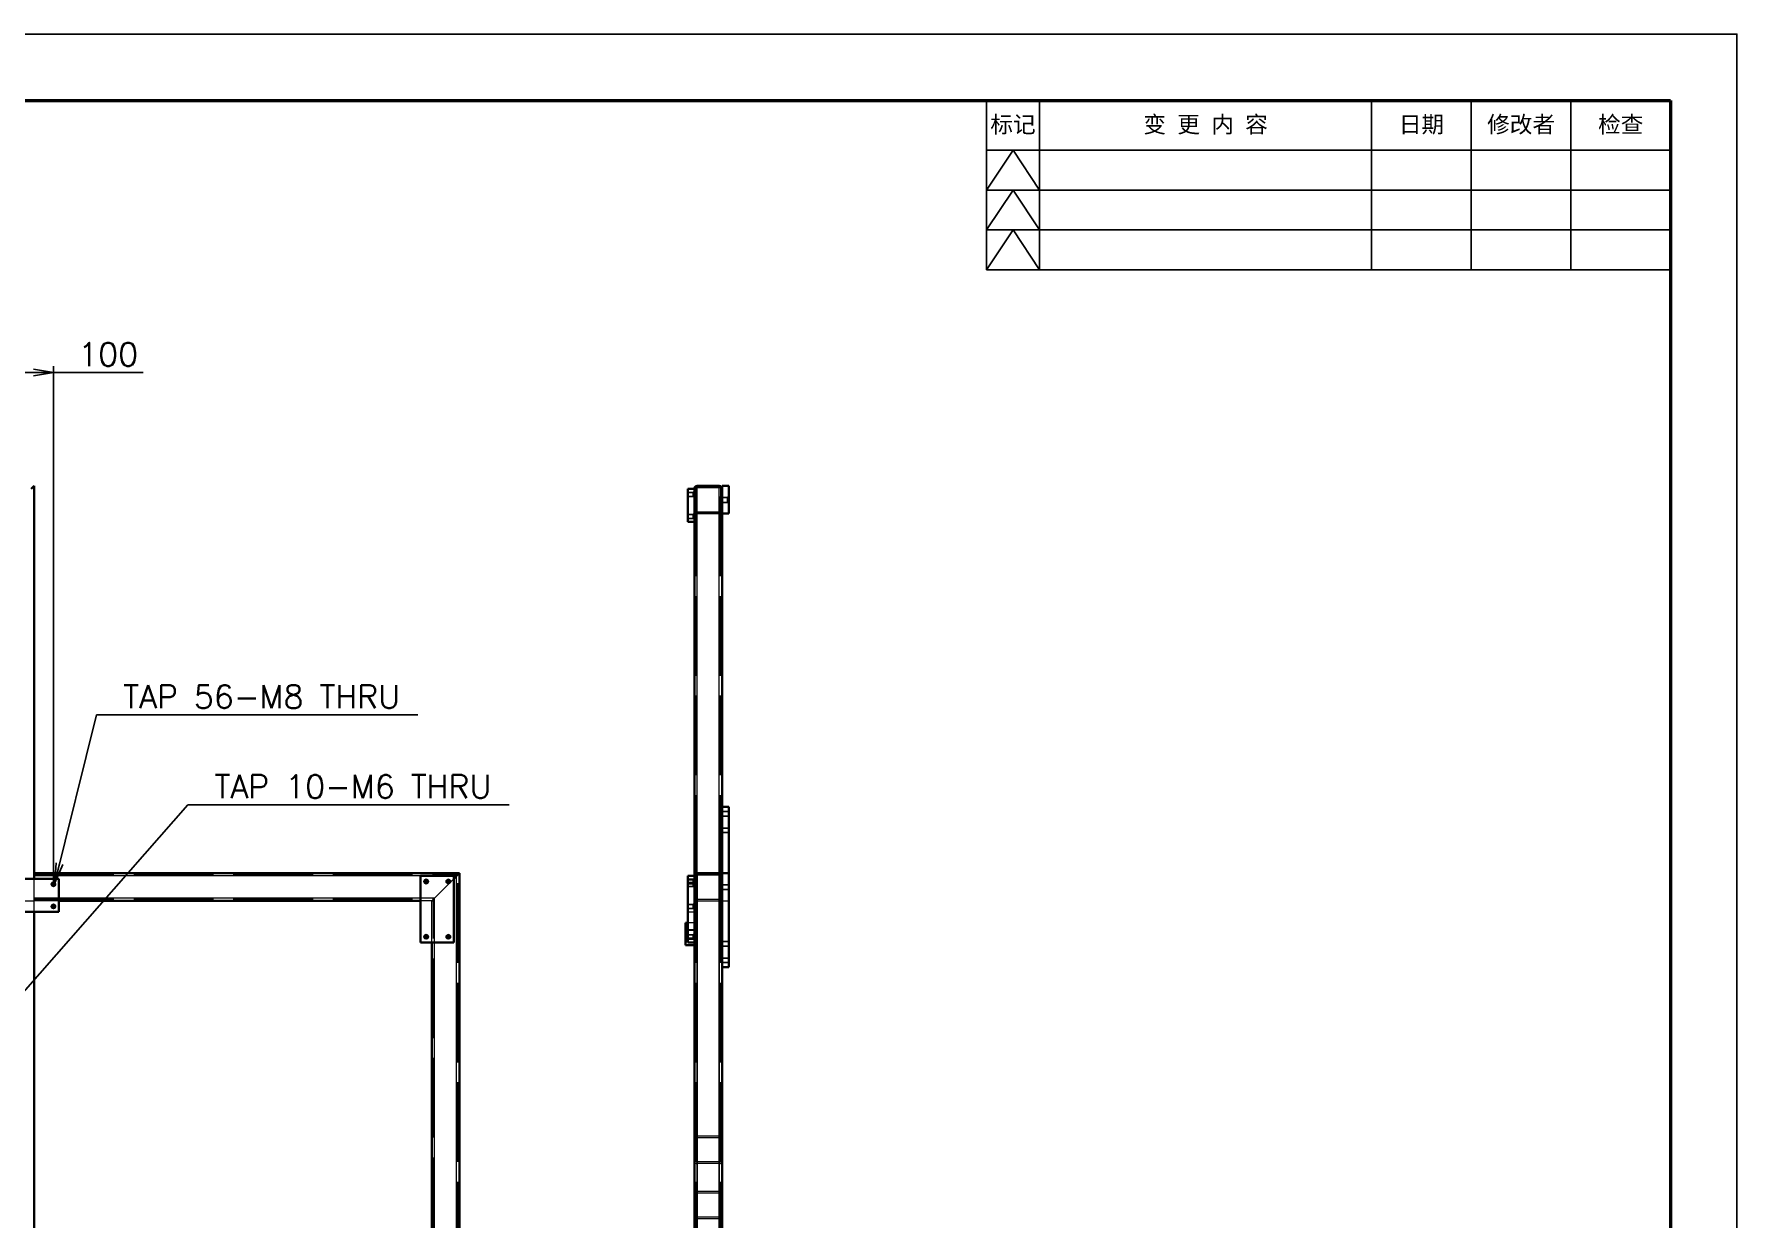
# Model space of a CAD drawing. Header units: millimetres. Extents: x -73083 to 81340, y -6859 to 6812.
# Drawn here: x -42376 to -39299, y -3952 to -1810 of the extents above; entities that cross this region are included whole.
import ezdxf

# ---------------------------------------------------------------- set-up
doc = ezdxf.new("R2010")
doc.units = ezdxf.units.MM
for name, pattern in [('AM_ISO02W050', [7.5, 6, -1.5]), ('AM_ISO08W050', [18, 12, -1.5, 3, -1.5]), ('DASHDOT', [18.5, 12, -3, 0.5, -3]), ('DASHED', [15, 12, -3])]:
    doc.linetypes.add(name, pattern=pattern)
doc.layers.add('A3', color=7, linetype='Continuous', plot=False)
for name, color, linetype, lineweight in [('AM_7', 2, 'AM_ISO08W050', 25), ('AM_HID', 1, 'AM_ISO02W050', 25), ('AM_VIS', 7, 'Continuous', 50), ('SOLID LINE', 7, 'Continuous', 30)]:
    doc.layers.add(name, color=color, linetype=linetype, lineweight=lineweight)
doc.layers.add('title_frame', color=7, linetype='Continuous')
doc.layers.add('word_dim', color=253, linetype='Continuous')
doc.styles.get("Standard").update_dxf_attribs({"font": 'romans.shx', "bigfont": 'bigfont.shx'})
doc.dimstyles.new('STANDARD1-12', dxfattribs={"dimscale": 12, "dimtxt": 3.5, "dimasz": 3, "dimexe": 1, "dimexo": 0, "dimgap": 1, "dimtad": 3, "dimdec": 1, "dimdsep": 46, "dimtxsty": 'Standard', "dimblk1": 'OPEN', "dimblk2": 'OPEN', "dimsah": 1, "dimcen": 0, "dimclrd": 256, "dimclre": 256, "dimclrt": 3, "dimadec": 0, "dimazin": 0, "dimtfac": 1, "dimtdec": 1, "dimtmove": 0, "dimatfit": 3, "dimldrblk": 'OPEN', "dimfxl": 0, "dimtolj": 1, "dimtzin": 0, "dimarcsym": 0})

# ---------------------------------------------------------------- blocks, each defined once
blk = doc.blocks.new('_Open')
at = {"color": 0, "lineweight": -2}
for p, q in [((-1, 0.167), (0, 0)), ((-1, -0.167), (0, 0)), ((0, 0), (-1, 0))]:
    blk.add_line(p, q, dxfattribs=at)
blk = doc.blocks.new('*D419')
at = {"layer": 'DEFPOINTS', "color": 0, "ltscale": 2}
for p in [(-42341, -2422.3), (-42441, -3342.8), (-42341, -3342.8)]:
    blk.add_point(p, dxfattribs=at)
at = {"layer": 'word_dim', "lineweight": -2, "ltscale": 2}
for p, q in [((-42441, -3342.8), (-42441, -2410.3)), ((-42405, -2422.3), (-42377, -2422.3)), ((-42341, -3342.8), (-42341, -2410.3)), ((-42341, -2422.3), (-42179, -2422.3))]:
    blk.add_line(p, q, dxfattribs=at)
at = {"layer": 'word_dim', "lineweight": -2, "ltscale": 2, "xscale": 36, "yscale": 36, "zscale": 36, "rotation": 180}
blk.add_blockref('_Open', (-42441, -2422.3), dxfattribs=at)
at = {"layer": 'word_dim', "lineweight": -2, "ltscale": 2, "xscale": 36, "yscale": 36, "zscale": 36}
blk.add_blockref('_Open', (-42341, -2422.3), dxfattribs=at)
at = {"layer": 'word_dim', "color": 3, "ltscale": 2, "insert": (-42242, -2389.3), "char_height": 42, "attachment_point": 5}
blk.add_mtext('\\A1;100', dxfattribs=at)

msp = doc.modelspace()

# ---------------------------------------------------------------- linework, layer by layer
at = {"layer": 'A3', "linetype": 'Continuous'}
msp.add_lwpolyline([(-46427.25835, -1810.23226), (-39299.25835, -1810.23226), (-39299.25835, -6850.23226), (-46427.25835, -6850.23226)], close=True, dxfattribs=at)
at = {"layer": 'AM_7', "linetype": 'DASHDOT', "lineweight": 13, "ltscale": 12}
for p, q in [((-42336.70785, -3347.139), (-42345.34896, -3347.139)), ((-42341.0284, -3342.81844), (-42341.0284, -3351.45956)), ((-41663.20272, -3342.13973), (-41671.84383, -3342.13973)), ((-41667.52352, -3337.81918), (-41667.52352, -3346.46029)), ((-41623.20272, -3342.13961), (-41631.84383, -3342.13961)), ((-41627.52352, -3337.81905), (-41627.52352, -3346.46017)), ((-42341.02828, -3382.81844), (-42341.02828, -3391.45956)), ((-42336.70773, -3387.139), (-42345.34872, -3387.139)), ((-41663.20272, -3442.13967), (-41671.84383, -3442.13967)), ((-41667.52303, -3437.81918), (-41667.52303, -3446.46023)), ((-41623.20272, -3442.13961), (-41631.84383, -3442.13961)), ((-41627.52303, -3437.81905), (-41627.52303, -3446.46017))]:
    msp.add_line(p, q, dxfattribs=at)
at = {"layer": 'AM_HID', "linetype": 'DASHED', "lineweight": 13, "ltscale": 12}
for p, q in [((-41194.994, -2638.16293), (-41184.994, -2638.16293)), ((-41194.994, -2638.83944), (-41182.994, -2638.83944)), ((-41194.994, -2645.48641), (-41182.994, -2645.48641)), ((-41194.99327, -2638.16256), (-41184.99327, -2638.16256)), ((-41194.99327, -2638.16268), (-41184.99327, -2638.16268)), ((-41194.99327, -2638.83907), (-41182.99327, -2638.83907)), ((-41194.99327, -2638.8392), (-41182.99327, -2638.8392)), ((-41194.99327, -2645.48605), (-41182.99327, -2645.48605)), ((-41194.99327, -2645.48617), (-41182.99327, -2645.48617)), ((-41194.99302, -2638.16256), (-41184.99302, -2638.16256)), ((-41194.99302, -2638.83895), (-41182.99302, -2638.83895)), ((-41194.99302, -2645.48605), (-41182.99302, -2645.48605)), ((-41194.98961, -2638.14816), (-41184.98961, -2638.14816)), ((-41194.98961, -2638.82467), (-41182.98961, -2638.82467)), ((-41194.98961, -2645.47164), (-41182.98961, -2645.47164)), ((-41194.98936, -2638.14803), (-41184.98936, -2638.14803)), ((-41194.98936, -2638.14816), (-41184.98936, -2638.14816)), ((-41194.98936, -2638.82455), (-41182.98936, -2638.82455)), ((-41194.98936, -2638.82467), (-41182.98936, -2638.82467)), ((-41194.98936, -2645.47152), (-41182.98936, -2645.47152)), ((-41194.98936, -2645.47164), (-41182.98936, -2645.47164)), ((-41194.98887, -2638.14791), (-41184.98887, -2638.14791)), ((-41194.98887, -2638.8243), (-41182.98887, -2638.8243)), ((-41194.98887, -2645.4714), (-41182.98887, -2645.4714)), ((-41194.98619, -2638.15926), (-41184.98619, -2638.15926)), ((-41194.98619, -2638.83578), (-41182.98619, -2638.83578)), ((-41194.98619, -2645.48275), (-41182.98619, -2645.48275)), ((-41194.98546, -2638.1589), (-41184.98546, -2638.1589)), ((-41194.98546, -2638.83541), (-41182.98546, -2638.83541)), ((-41194.98546, -2645.48239), (-41182.98546, -2645.48239)), ((-41194.98008, -2638.15646), (-41184.98008, -2638.15646)), ((-41194.98008, -2638.83285), (-41182.98008, -2638.83285)), ((-41194.98008, -2645.47994), (-41182.98008, -2645.47994)), ((-41194.9796, -2638.15609), (-41184.9796, -2638.15609)), ((-41194.9796, -2638.8326), (-41182.9796, -2638.8326)), ((-41194.9796, -2645.47958), (-41182.9796, -2645.47958)), ((-41183.82237, -2638.83944), (-41184.994, -2638.16293)), ((-41183.82237, -2645.48641), (-41184.994, -2646.16293)), ((-41183.82139, -2638.83907), (-41184.99327, -2638.16256)), ((-41183.82164, -2638.8392), (-41184.99327, -2638.16268)), ((-41183.82139, -2645.48605), (-41184.99327, -2646.16256)), ((-41183.82164, -2645.48617), (-41184.99327, -2646.16268)), ((-41183.82139, -2638.83895), (-41184.99302, -2638.16256)), ((-41183.82139, -2645.48605), (-41184.99302, -2646.16256)), ((-41183.81797, -2638.82467), (-41184.98961, -2638.14816)), ((-41183.81797, -2645.47164), (-41184.98961, -2646.14816)), ((-41183.81749, -2638.82455), (-41184.98936, -2638.14803)), ((-41183.81773, -2638.82467), (-41184.98936, -2638.14816)), ((-41183.81749, -2645.47152), (-41184.98936, -2646.14803)), ((-41183.81773, -2645.47164), (-41184.98936, -2646.14816)), ((-41183.81724, -2638.8243), (-41184.98887, -2638.14791)), ((-41183.81724, -2645.4714), (-41184.98887, -2646.14791)), ((-41183.81456, -2638.83578), (-41184.98619, -2638.15926)), ((-41183.81456, -2645.48275), (-41184.98619, -2646.15926)), ((-41183.81382, -2638.83541), (-41184.98546, -2638.1589)), ((-41183.81382, -2645.48239), (-41184.98546, -2646.1589)), ((-41183.8087, -2638.83285), (-41184.98008, -2638.15646)), ((-41183.8087, -2645.47994), (-41184.98008, -2646.15646)), ((-41184.9796, -2644.07382), (-41184.9796, -2638.15609)), ((-41183.80797, -2638.8326), (-41184.9796, -2638.15609)), ((-41184.9796, -2646.15609), (-41184.9796, -2640.23837)), ((-41183.80797, -2645.47958), (-41184.9796, -2646.15609)), ((-41182.99424, -2632.14852), (-41182.99424, -2632.16305)), ((-41182.98008, -2632.15609), (-41182.99424, -2632.16305)), ((-41182.98887, -2632.14779), (-41182.98887, -2632.15926)), ((-41182.98008, -2672.15621), (-41182.98008, -2632.15609)), ((-41179.98008, -2630.15609), (-41179.99424, -2630.16305)), ((-41179.99424, -2630.16305), (-41135.99424, -2630.16305)), ((-41179.99424, -2630.16305), (-41179.994, -2674.1628)), ((-41179.98008, -2630.15609), (-41135.98008, -2630.15609)), ((-41179.98008, -2630.15609), (-41179.98008, -2674.15621)), ((-41179.9796, -3330.13998), (-41179.9796, -2630.15609)), ((-41179.9796, -2630.15609), (-41135.9796, -2630.15609)), ((-41177.97984, -2627.15609), (-41177.99424, -2627.16305)), ((-41177.99424, -5247.16293), (-41177.99424, -2627.16305)), ((-41137.99424, -2627.16305), (-41177.99424, -2627.16305)), ((-41137.99424, -5247.16293), (-41137.99424, -2627.16305)), ((-41135.99424, -2630.16305), (-41135.994, -2674.1628)), ((-41135.98008, -2630.15609), (-41135.98008, -2674.15621)), ((-41135.9796, -3330.13998), (-41135.9796, -2630.15609)), ((-41132.98008, -2632.15609), (-41132.99424, -2632.16305)), ((-41132.99034, -2677.14352), (-41132.99034, -2631.83138)), ((-41132.98008, -2632.15609), (-41132.98008, -2672.15621)), ((-41194.994, -2646.16293), (-41184.994, -2646.16293)), ((-41194.99327, -2646.16256), (-41184.99327, -2646.16256)), ((-41194.99327, -2646.16268), (-41184.99327, -2646.16268)), ((-41194.99302, -2646.16256), (-41184.99302, -2646.16256)), ((-41194.98961, -2646.14816), (-41184.98961, -2646.14816)), ((-41194.98936, -2646.14803), (-41184.98936, -2646.14803)), ((-41194.98936, -2646.14816), (-41184.98936, -2646.14816)), ((-41194.98887, -2646.14791), (-41184.98887, -2646.14791)), ((-41194.98619, -2646.15926), (-41184.98619, -2646.15926)), ((-41194.98546, -2646.1589), (-41184.98546, -2646.1589)), ((-41194.98008, -2646.15646), (-41184.98008, -2646.15646)), ((-41194.9796, -2646.15609), (-41184.9796, -2646.15609)), ((-41182.98008, -2672.15621), (-41182.994, -2672.1628)), ((-41179.98008, -2674.15621), (-41179.994, -2674.1628)), ((-41179.994, -2677.15341), (-41179.994, -2674.1628)), ((-41179.994, -2674.1628), (-41135.994, -2674.1628)), ((-41179.98008, -2674.15621), (-41135.98008, -2674.15621)), ((-41179.97984, -2674.15621), (-41135.97984, -2674.15621)), ((-41135.994, -2677.16219), (-41135.994, -2674.1628)), ((-41132.98008, -2672.15621), (-41132.994, -2672.1628)), ((-41132.99376, -2647.14706), (-41122.99376, -2647.14706)), ((-41132.99376, -2647.14718), (-41122.99376, -2647.14718)), ((-41132.99376, -2647.95895), (-41120.99376, -2647.95895)), ((-41132.99376, -2647.95919), (-41120.99376, -2647.95919)), ((-41132.99376, -2656.33505), (-41120.99376, -2656.33505)), ((-41132.99376, -2656.33517), (-41120.99376, -2656.33517)), ((-41132.99376, -2657.14706), (-41122.99376, -2657.14706)), ((-41132.99376, -2657.14718), (-41122.99376, -2657.14718)), ((-41132.99034, -2647.14413), (-41122.99034, -2647.14413)), ((-41132.99034, -2647.14425), (-41122.99034, -2647.14437)), ((-41132.99034, -2647.95614), (-41120.99034, -2647.95614)), ((-41132.99034, -2647.95626), (-41120.99034, -2647.95626)), ((-41132.99034, -2656.33212), (-41120.99034, -2656.33212)), ((-41132.99034, -2656.33236), (-41120.99034, -2656.33236)), ((-41132.99034, -2657.14413), (-41122.99034, -2657.14413)), ((-41132.99034, -2657.14425), (-41122.99034, -2657.14437)), ((-41132.98936, -2647.14327), (-41122.98936, -2647.14327)), ((-41132.98936, -2647.14352), (-41122.98936, -2647.14352)), ((-41132.98936, -2647.95529), (-41120.98936, -2647.95529)), ((-41132.98936, -2647.95553), (-41120.98936, -2647.95553)), ((-41132.98936, -2656.33126), (-41120.98936, -2656.33126)), ((-41132.98936, -2656.33151), (-41120.98936, -2656.33151)), ((-41132.98936, -2657.14327), (-41122.98936, -2657.14327)), ((-41132.98936, -2657.14352), (-41122.98936, -2657.14352)), ((-41132.98863, -2647.1423), (-41122.98863, -2647.1423)), ((-41132.98863, -2647.14254), (-41122.98863, -2647.14254)), ((-41132.98863, -2647.95431), (-41120.98863, -2647.95431)), ((-41132.98863, -2647.95443), (-41120.98863, -2647.95455)), ((-41132.98863, -2656.33029), (-41120.98863, -2656.33029)), ((-41132.98863, -2656.33053), (-41120.98863, -2656.33053)), ((-41132.98863, -2657.1423), (-41122.98863, -2657.1423)), ((-41132.98863, -2657.14254), (-41122.98863, -2657.14254)), ((-41121.58726, -2647.95895), (-41122.99376, -2647.14706)), ((-41121.58751, -2647.95919), (-41122.99376, -2647.14718)), ((-41121.58726, -2656.33505), (-41122.99376, -2657.14706)), ((-41121.58751, -2656.33517), (-41122.99376, -2657.14718)), ((-41122.99034, -2654.54122), (-41122.99034, -2647.14413)), ((-41121.58384, -2647.95614), (-41122.99034, -2647.14413)), ((-41121.58384, -2647.95626), (-41122.99034, -2647.14437)), ((-41122.99034, -2657.14413), (-41122.99034, -2649.74703)), ((-41121.58384, -2656.33212), (-41122.99034, -2657.14413)), ((-41121.58384, -2656.33236), (-41122.99034, -2657.14437)), ((-41121.58287, -2647.95529), (-41122.98936, -2647.14327)), ((-41121.58287, -2647.95553), (-41122.98936, -2647.14352)), ((-41121.58287, -2656.33126), (-41122.98936, -2657.14327)), ((-41121.58287, -2656.33151), (-41122.98936, -2657.14352)), ((-41121.58214, -2647.95431), (-41122.98863, -2647.1423)), ((-41121.58214, -2647.95455), (-41122.98863, -2647.14254)), ((-41121.58214, -2656.33029), (-41122.98863, -2657.1423)), ((-41121.58214, -2656.33053), (-41122.98863, -2657.14254)), ((-41194.994, -2678.16293), (-41184.994, -2678.16293)), ((-41194.994, -2678.83944), (-41182.994, -2678.83944)), ((-41194.994, -2685.48641), (-41182.994, -2685.48641)), ((-41194.994, -2686.16293), (-41184.994, -2686.16293)), ((-41194.99327, -2678.16256), (-41184.99327, -2678.16256)), ((-41194.99327, -2678.16268), (-41184.99327, -2678.16268)), ((-41194.99327, -2678.83907), (-41182.99327, -2678.83907)), ((-41194.99327, -2678.8392), (-41182.99327, -2678.8392)), ((-41194.99327, -2685.48605), (-41182.99327, -2685.48605)), ((-41194.99327, -2685.48617), (-41182.99327, -2685.48617)), ((-41194.99327, -2686.16256), (-41184.99327, -2686.16256)), ((-41194.99327, -2686.16268), (-41184.99327, -2686.16268)), ((-41194.99302, -2678.16256), (-41184.99302, -2678.16256)), ((-41194.99302, -2678.83895), (-41182.99302, -2678.83895)), ((-41194.99302, -2685.48605), (-41182.99302, -2685.48605)), ((-41194.99302, -2686.16256), (-41184.99302, -2686.16256)), ((-41194.98961, -2678.14816), (-41184.98961, -2678.14816)), ((-41194.98961, -2678.82467), (-41182.98961, -2678.82467)), ((-41194.98961, -2685.47164), (-41182.98961, -2685.47164)), ((-41194.98961, -2686.14816), (-41184.98961, -2686.14816)), ((-41194.98936, -2678.14803), (-41184.98936, -2678.14803)), ((-41194.98936, -2678.14816), (-41184.98936, -2678.14816)), ((-41194.98936, -2678.82455), (-41182.98936, -2678.82455)), ((-41194.98936, -2678.82467), (-41182.98936, -2678.82467)), ((-41194.98936, -2685.47152), (-41182.98936, -2685.47152)), ((-41194.98936, -2685.47164), (-41182.98936, -2685.47164)), ((-41194.98936, -2686.14803), (-41184.98936, -2686.14803)), ((-41194.98936, -2686.14816), (-41184.98936, -2686.14816)), ((-41194.98887, -2678.14791), (-41184.98887, -2678.14791)), ((-41194.98887, -2678.8243), (-41182.98887, -2678.8243)), ((-41194.98887, -2685.4714), (-41182.98887, -2685.4714)), ((-41194.98887, -2686.14791), (-41184.98887, -2686.14791)), ((-41194.98619, -2678.15926), (-41184.98619, -2678.15926)), ((-41194.98619, -2678.83578), (-41182.98619, -2678.83578)), ((-41194.98619, -2685.48275), (-41182.98619, -2685.48275)), ((-41194.98619, -2686.15926), (-41184.98619, -2686.15926)), ((-41194.98546, -2678.1589), (-41184.98546, -2678.1589)), ((-41194.98546, -2678.83541), (-41182.98546, -2678.83541)), ((-41194.98546, -2685.48239), (-41182.98546, -2685.48239)), ((-41194.98546, -2686.1589), (-41184.98546, -2686.1589)), ((-41194.98008, -2678.15646), (-41184.98008, -2678.15646)), ((-41194.98008, -2678.83285), (-41182.98008, -2678.83285)), ((-41194.98008, -2685.47994), (-41182.98008, -2685.47994)), ((-41194.98008, -2686.15646), (-41184.98008, -2686.15646)), ((-41194.9796, -2678.15609), (-41184.9796, -2678.15609)), ((-41194.9796, -2678.8326), (-41182.9796, -2678.8326)), ((-41194.9796, -2685.47958), (-41182.9796, -2685.47958)), ((-41194.9796, -2686.15609), (-41184.9796, -2686.15609)), ((-41183.82237, -2678.83944), (-41184.994, -2678.16293)), ((-41183.82237, -2685.48641), (-41184.994, -2686.16293)), ((-41183.82139, -2678.83907), (-41184.99327, -2678.16256)), ((-41183.82164, -2678.8392), (-41184.99327, -2678.16268)), ((-41183.82139, -2685.48605), (-41184.99327, -2686.16256)), ((-41183.82164, -2685.48617), (-41184.99327, -2686.16268)), ((-41183.82139, -2678.83895), (-41184.99302, -2678.16256)), ((-41183.82139, -2685.48605), (-41184.99302, -2686.16256)), ((-41183.81797, -2678.82467), (-41184.98961, -2678.14816)), ((-41183.81797, -2685.47164), (-41184.98961, -2686.14816)), ((-41183.81749, -2678.82455), (-41184.98936, -2678.14803)), ((-41183.81773, -2678.82467), (-41184.98936, -2678.14816)), ((-41183.81749, -2685.47152), (-41184.98936, -2686.14803)), ((-41183.81773, -2685.47164), (-41184.98936, -2686.14816)), ((-41183.81724, -2678.8243), (-41184.98887, -2678.14791)), ((-41183.81724, -2685.4714), (-41184.98887, -2686.14791)), ((-41183.81456, -2678.83578), (-41184.98619, -2678.15926)), ((-41183.81456, -2685.48275), (-41184.98619, -2686.15926)), ((-41183.81382, -2678.83541), (-41184.98546, -2678.1589)), ((-41183.81382, -2685.48239), (-41184.98546, -2686.1589)), ((-41183.8087, -2678.83285), (-41184.98008, -2678.15646)), ((-41183.8087, -2685.47994), (-41184.98008, -2686.15646)), ((-41184.9796, -2684.07382), (-41184.9796, -2678.15609)), ((-41183.80797, -2678.8326), (-41184.9796, -2678.15609)), ((-41184.9796, -2686.15609), (-41184.9796, -2680.23837)), ((-41183.80797, -2685.47958), (-41184.9796, -2686.15609)), ((-41182.98106, -2677.15695), (-41177.98106, -2677.15695)), ((-41177.99424, -5247.16293), (-41177.994, -2677.1628)), ((-41177.994, -2677.1628), (-41137.994, -2677.1628)), ((-41177.99229, -5247.16195), (-41177.99205, -2677.16195)), ((-41177.99229, -5247.16219), (-41177.99229, -2677.16207)), ((-41177.98546, -3952.15377), (-41177.98546, -2677.15292)), ((-41177.98497, -3952.15341), (-41177.98497, -2677.15255)), ((-41177.98179, -5247.15707), (-41177.98179, -2677.15719)), ((-41177.98106, -5247.15707), (-41177.98106, -2677.15695)), ((-41137.98106, -2677.15695), (-41177.98106, -2677.15695)), ((-41177.98008, -2677.15621), (-41137.98008, -2677.15621)), ((-41177.98008, -5247.15609), (-41177.97984, -2677.15621)), ((-41177.97984, -2677.15621), (-41137.97984, -2677.15621)), ((-41137.99424, -5247.16293), (-41137.994, -2677.1628)), ((-41137.99229, -5247.16195), (-41137.99205, -2677.16195)), ((-41137.99229, -5247.16219), (-41137.99229, -2677.16207)), ((-41137.98546, -3952.15377), (-41137.98546, -2677.15292)), ((-41137.98497, -3952.15341), (-41137.98497, -2677.15255)), ((-41137.98179, -5247.15707), (-41137.98179, -2677.15719)), ((-41137.98106, -5247.15707), (-41137.98106, -2677.15695)), ((-41137.98106, -2677.15695), (-41132.98106, -2677.15695)), ((-41137.98008, -5247.15609), (-41137.97984, -2677.15621)), ((-41132.9796, -2677.14352), (-41132.99034, -2677.14352)), ((-41132.98936, -3207.13827), (-41132.98936, -3377.13827)), ((-41132.98936, -3207.13827), (-41132.97813, -3207.13827)), ((-41132.98936, -3215.45028), (-41120.98936, -3215.45028)), ((-41132.98936, -3223.82626), (-41120.98936, -3223.82626)), ((-41120.9796, -3215.44454), (-41132.9796, -3215.44454)), ((-41120.9796, -3223.82052), (-41132.9796, -3223.82052)), ((-41120.98936, -3207.13827), (-41120.98936, -3377.13827)), ((-41132.98936, -3245.45028), (-41120.98936, -3245.45028)), ((-41132.98936, -3253.82626), (-41120.98936, -3253.82626)), ((-41120.9796, -3245.44454), (-41132.9796, -3245.44454)), ((-41120.9796, -3253.82052), (-41132.9796, -3253.82052)), ((-42376.02877, -3327.13253), (-42376.05673, -3327.13253)), ((-41612.52889, -3332.13949), (-42376.02877, -3332.14156)), ((-42376.02853, -3330.14156), (-41610.5284, -3330.13949)), ((-42376.0284, -3397.13912), (-42376.02853, -3337.13912)), ((-42376.0284, -3372.14163), (-42376.0284, -3337.13912)), ((-41652.52865, -3372.13955), (-41617.52352, -3337.13412)), ((-41617.52352, -3337.13436), (-41652.5284, -3372.13955)), ((-41612.52352, -5287.14388), (-41612.52914, -3332.13949)), ((-41610.52328, -5289.14388), (-41610.52889, -3330.13949)), ((-41194.99839, -3338.16354), (-41184.99839, -3338.16354)), ((-41194.99839, -3338.84005), (-41182.99839, -3338.84005)), ((-41194.99839, -3345.48702), (-41182.99839, -3345.48702)), ((-41194.99839, -3346.16354), (-41184.99839, -3346.16354)), ((-41194.99815, -3338.16329), (-41184.99815, -3338.16329)), ((-41194.99815, -3338.83981), (-41182.99815, -3338.83981)), ((-41194.99815, -3345.48678), (-41182.99815, -3345.48678)), ((-41194.99815, -3346.16329), (-41184.99815, -3346.16329)), ((-41194.99424, -3343.15914), (-41184.99424, -3343.15914)), ((-41194.99424, -3343.83553), (-41182.99424, -3343.83553)), ((-41194.99424, -3350.48263), (-41182.99424, -3350.48263)), ((-41194.99424, -3351.15914), (-41184.99424, -3351.15914)), ((-41194.99376, -3343.15841), (-41184.99376, -3343.15841)), ((-41194.99376, -3343.83492), (-41182.99376, -3343.83492)), ((-41194.99376, -3350.4819), (-41182.99376, -3350.4819)), ((-41194.99376, -3351.15841), (-41184.99376, -3351.15841)), ((-41194.98008, -3343.13925), (-41184.98008, -3343.13925)), ((-41194.98008, -3343.81576), (-41182.98008, -3343.81576)), ((-41194.98008, -3350.46273), (-41182.98008, -3350.46273)), ((-41194.98008, -3351.13925), (-41184.98008, -3351.13925)), ((-41194.97935, -3343.139), (-41184.97935, -3343.139)), ((-41194.97935, -3343.81551), (-41182.97935, -3343.81551)), ((-41194.97935, -3350.46249), (-41182.97935, -3350.46249)), ((-41194.97935, -3351.139), (-41184.97935, -3351.139)), ((-41194.97764, -3337.15829), (-41182.99376, -3337.15829)), ((-41194.9586, -3338.13961), (-41184.9586, -3338.13961)), ((-41194.9586, -3338.13973), (-41184.9586, -3338.13973)), ((-41194.9586, -3338.81613), (-41182.9586, -3338.81613)), ((-41194.9586, -3338.81613), (-41182.9586, -3338.81613)), ((-41194.9586, -3345.4631), (-41182.9586, -3345.4631)), ((-41194.9586, -3345.46322), (-41182.9586, -3345.46322)), ((-41194.9586, -3346.13961), (-41184.9586, -3346.13961)), ((-41194.9586, -3346.13973), (-41184.9586, -3346.13973)), ((-41194.95811, -3337.139), (-41182.97935, -3337.139)), ((-41194.95567, -3332.16317), (-41182.99815, -3332.16317)), ((-41183.82676, -3338.84005), (-41184.99839, -3338.16354)), ((-41183.82676, -3345.48702), (-41184.99839, -3346.16354)), ((-41184.99815, -3343.1589), (-41184.99815, -3338.16329)), ((-41183.82652, -3338.83981), (-41184.99815, -3338.16329)), ((-41184.99815, -3343.35922), (-41184.99815, -3338.65292)), ((-41183.82652, -3345.48678), (-41184.99815, -3346.16329)), ((-41183.82237, -3343.83553), (-41184.99424, -3343.15914)), ((-41183.82237, -3350.48263), (-41184.99424, -3351.15914)), ((-41184.99376, -3349.07601), (-41184.99376, -3343.15841)), ((-41183.82188, -3343.83492), (-41184.99376, -3343.15841)), ((-41184.99376, -3351.15841), (-41184.99376, -3345.24069)), ((-41183.82188, -3350.4819), (-41184.99376, -3351.15841)), ((-41183.80821, -3343.81576), (-41184.98008, -3343.13925)), ((-41183.80821, -3350.46273), (-41184.98008, -3351.13925)), ((-41184.97935, -3349.05673), (-41184.97935, -3343.139)), ((-41183.80772, -3343.81551), (-41184.97935, -3343.139)), ((-41184.97935, -3351.139), (-41184.97935, -3345.22128)), ((-41183.80772, -3350.46249), (-41184.97935, -3351.139)), ((-41184.9586, -3345.64987), (-41184.9586, -3338.13961)), ((-41183.78672, -3338.81613), (-41184.9586, -3338.13961)), ((-41183.78721, -3338.81613), (-41184.9586, -3338.13973)), ((-41184.9586, -3346.13961), (-41184.9586, -3338.62924)), ((-41183.78672, -3345.4631), (-41184.9586, -3346.13961)), ((-41183.78721, -3345.46322), (-41184.9586, -3346.13973)), ((-41182.99864, -3332.13961), (-41182.99864, -3332.16427)), ((-41182.99815, -3332.16317), (-41182.99815, -3452.16317)), ((-41182.97618, -3332.13949), (-41182.97642, -3372.13955)), ((-41182.97569, -3332.13961), (-41182.9586, -3332.13961)), ((-41182.9586, -3332.13961), (-41182.9586, -3452.13955)), ((-41179.99864, -3330.16427), (-41135.99864, -3330.16427)), ((-41179.97618, -3330.13949), (-41179.97642, -3374.13955)), ((-41179.97618, -3330.13949), (-41135.97618, -3330.13949)), ((-41179.97593, -5289.14388), (-41179.97569, -3330.13949)), ((-41179.97569, -3330.13949), (-41135.97569, -3330.13949)), ((-41177.99864, -3327.16427), (-41177.99864, -5292.16879)), ((-41137.99864, -3327.16427), (-41177.99864, -3327.16427)), ((-41177.9796, -5247.15609), (-41177.9796, -3327.13998)), ((-41137.99864, -3327.16427), (-41137.99864, -5292.16879)), ((-41137.9796, -5247.15609), (-41137.9796, -3327.13998)), ((-41135.97618, -3330.13949), (-41135.97642, -3374.13955)), ((-41135.97593, -5289.14388), (-41135.97569, -3330.13949)), ((-41132.99839, -3347.95468), (-41120.99839, -3347.95468)), ((-41132.99815, -3327.1423), (-41132.99815, -3377.1423)), ((-41132.99815, -3347.95443), (-41120.99815, -3347.95443)), ((-41132.99009, -3347.95028), (-41120.99009, -3347.95028)), ((-41132.98985, -3347.95028), (-41120.98985, -3347.95028)), ((-41132.98961, -3327.13827), (-41132.96837, -3327.13827)), ((-41132.9796, -3332.13998), (-41132.9796, -3331.93197)), ((-41120.97911, -3347.94454), (-41132.97911, -3347.94454)), ((-41120.97911, -3347.94467), (-41132.97911, -3347.94467)), ((-41132.97886, -3377.13265), (-41132.97886, -3331.95175)), ((-41132.97618, -3332.13949), (-41132.97642, -3372.13955)), ((-41120.97032, -3347.94772), (-41132.97032, -3347.94772)), ((-41120.97032, -3347.94772), (-41132.97032, -3347.94772)), ((-41120.99815, -3327.1423), (-41120.99815, -3377.1423)), ((-41120.97886, -3377.13265), (-41120.97886, -3327.13265)), ((-42426.05673, -3377.13241), (-42376.02865, -3377.13253)), ((-41652.52865, -3372.13955), (-42376.02865, -3372.14163)), ((-42331.02828, -3372.1415), (-42376.0284, -3372.14163)), ((-42376.0284, -3377.14163), (-42376.0284, -3372.14163)), ((-42376.0284, -3374.14163), (-41654.5284, -3374.13955)), ((-42331.02828, -3377.1415), (-42376.0284, -3377.14163)), ((-41652.5284, -3372.13955), (-41677.52328, -3372.13961)), ((-41657.5284, -3377.13955), (-41677.52328, -3377.13961)), ((-41657.52865, -3377.13955), (-41652.52865, -3372.13955)), ((-41657.5284, -3452.13967), (-41657.52865, -3377.13955)), ((-41652.5284, -3372.13955), (-41657.5284, -3377.13955)), ((-41657.5245, -3377.13571), (-41656.05062, -3377.13571)), ((-41654.52352, -5245.14413), (-41654.52865, -3374.13955)), ((-41652.52352, -5247.14413), (-41652.52889, -3372.13955)), ((-41652.5284, -3452.13967), (-41652.52865, -3372.13955)), ((-41194.99424, -3383.15908), (-41184.99424, -3383.15908)), ((-41194.99424, -3383.8356), (-41182.99424, -3383.8356)), ((-41194.99376, -3383.15835), (-41184.99376, -3383.15835)), ((-41194.99376, -3383.83486), (-41182.99376, -3383.83486)), ((-41194.98008, -3383.13925), (-41184.98008, -3383.13925)), ((-41194.98008, -3383.81576), (-41182.98008, -3383.81576)), ((-41194.97935, -3383.139), (-41184.97935, -3383.139)), ((-41194.97935, -3383.81551), (-41182.97935, -3383.81551)), ((-41183.82237, -3383.8356), (-41184.99424, -3383.15908)), ((-41184.99376, -3389.07607), (-41184.99376, -3383.15835)), ((-41183.82188, -3383.83486), (-41184.99376, -3383.15835)), ((-41183.80821, -3383.81576), (-41184.98008, -3383.13925)), ((-41184.97935, -3389.05666), (-41184.97935, -3383.139)), ((-41183.80772, -3383.81551), (-41184.97935, -3383.139)), ((-41179.99839, -3374.16396), (-41135.99839, -3374.16396)), ((-41179.97642, -3374.13955), (-41135.97642, -3374.13955)), ((-41179.97618, -3374.13955), (-41135.97618, -3374.13955)), ((-41177.99839, -3377.16396), (-41177.99839, -5242.16854)), ((-41177.99839, -3377.16396), (-41137.99839, -3377.16396)), ((-41177.97642, -3377.13955), (-41137.97642, -3377.13955)), ((-41177.97618, -3377.13955), (-41137.97618, -3377.13955)), ((-41177.97618, -5242.14413), (-41177.97618, -3377.13955)), ((-41137.99839, -3377.16396), (-41137.99839, -5242.16854)), ((-41137.97618, -5242.14413), (-41137.97618, -3377.13955)), ((-41132.99864, -3377.14291), (-41132.99864, -3497.14291)), ((-41132.99839, -3356.33065), (-41120.99839, -3356.33065)), ((-41132.99815, -3356.33041), (-41120.99815, -3356.33041)), ((-41132.99009, -3356.32638), (-41120.99009, -3356.32638)), ((-41132.98985, -3356.32626), (-41120.98985, -3356.32626)), ((-41132.98936, -3377.13827), (-41132.96837, -3377.13827)), ((-41120.97911, -3356.32052), (-41132.97911, -3356.32052)), ((-41120.97911, -3356.32064), (-41132.97911, -3356.32064)), ((-41120.97032, -3356.32369), (-41132.97032, -3356.32369)), ((-41120.97032, -3356.32369), (-41132.97032, -3356.32369)), ((-41132.96983, -3377.13571), (-41120.96983, -3377.13571)), ((-41120.99864, -3377.14291), (-41120.99864, -3497.14291)), ((-41194.99424, -3390.48257), (-41182.99424, -3390.48257)), ((-41194.99424, -3391.15908), (-41184.99424, -3391.15908)), ((-41194.99376, -3390.4819), (-41182.99376, -3390.4819)), ((-41194.99376, -3391.15835), (-41184.99376, -3391.15835)), ((-41194.98008, -3390.46279), (-41182.98008, -3390.46279)), ((-41194.98008, -3391.13925), (-41184.98008, -3391.13925)), ((-41194.97935, -3390.46249), (-41182.97935, -3390.46249)), ((-41194.97935, -3391.139), (-41184.97935, -3391.139)), ((-41194.95811, -3397.13894), (-41182.97935, -3397.13894)), ((-41194.95616, -3397.15829), (-41182.99376, -3397.15829)), ((-41183.82237, -3390.48257), (-41184.99424, -3391.15908)), ((-41184.99376, -3391.15835), (-41184.99376, -3385.24069)), ((-41183.82188, -3390.4819), (-41184.99376, -3391.15835)), ((-41183.80821, -3390.46279), (-41184.98008, -3391.13925)), ((-41184.97935, -3391.139), (-41184.97935, -3385.22128)), ((-41183.80772, -3390.46249), (-41184.97935, -3391.139)), ((-41199.01329, -3429.15865), (-41183.01329, -3429.15865)), ((-41199.01329, -3430.24117), (-41183.01329, -3430.24117)), ((-41199.01329, -3444.07614), (-41183.01329, -3444.07614)), ((-41199.01329, -3445.15865), (-41183.01329, -3445.15865)), ((-41198.99913, -3429.13906), (-41182.99913, -3429.13906)), ((-41198.99913, -3430.22152), (-41182.99913, -3430.22152)), ((-41198.99913, -3444.05654), (-41182.99913, -3444.05654)), ((-41198.99913, -3445.13906), (-41182.99913, -3445.13906)), ((-41183.01304, -3417.15853), (-41198.99717, -3417.15853)), ((-41194.99839, -3438.16354), (-41184.99839, -3438.16354)), ((-41194.99839, -3438.84005), (-41182.99839, -3438.84005)), ((-41194.99839, -3445.48702), (-41182.99839, -3445.48702)), ((-41194.99815, -3417.14108), (-41194.99815, -3452.16317)), ((-41194.99815, -3438.16329), (-41184.99815, -3438.16329)), ((-41194.99815, -3438.83975), (-41182.99815, -3438.83975)), ((-41194.99815, -3445.48678), (-41182.99815, -3445.48678)), ((-41194.9586, -3438.13961), (-41184.9586, -3438.13961)), ((-41194.9586, -3438.13967), (-41184.9586, -3438.13967)), ((-41194.9586, -3438.81606), (-41182.9586, -3438.81606)), ((-41194.9586, -3438.81619), (-41182.9586, -3438.81619)), ((-41194.9586, -3445.4631), (-41182.9586, -3445.4631)), ((-41194.9586, -3445.46322), (-41182.9586, -3445.46322)), ((-41182.99888, -3417.13888), (-41194.95787, -3417.13888)), ((-41183.82676, -3438.84005), (-41184.99839, -3438.16354)), ((-41183.82676, -3445.48702), (-41184.99839, -3446.16354)), ((-41184.99815, -3445.67361), (-41184.99815, -3438.16329)), ((-41183.82652, -3438.83975), (-41184.99815, -3438.16329)), ((-41184.99815, -3446.16329), (-41184.99815, -3438.65292)), ((-41183.82652, -3445.48678), (-41184.99815, -3446.16329)), ((-41184.9586, -3445.64993), (-41184.9586, -3438.13961)), ((-41183.78672, -3438.81606), (-41184.9586, -3438.13961)), ((-41183.78721, -3438.81619), (-41184.9586, -3438.13967)), ((-41184.9586, -3446.13961), (-41184.9586, -3438.62924)), ((-41183.78672, -3445.4631), (-41184.9586, -3446.13961)), ((-41183.78721, -3445.46322), (-41184.9586, -3446.13967)), ((-41183.01304, -3417.15853), (-41183.01304, -3457.14053)), ((-41182.99888, -3417.13888), (-41182.99888, -3452.1401)), ((-41194.99839, -3446.16354), (-41184.99839, -3446.16354)), ((-41194.99815, -3446.16329), (-41184.99815, -3446.16329)), ((-41194.99815, -3452.16317), (-41182.99815, -3452.16317)), ((-41194.9586, -3446.13961), (-41184.9586, -3446.13961)), ((-41194.9586, -3446.13967), (-41184.9586, -3446.13967)), ((-41182.97569, -3452.13955), (-41182.9586, -3452.13955)), ((-41132.99864, -3450.4551), (-41120.99864, -3450.4551)), ((-41132.99864, -3458.83108), (-41120.99864, -3458.83108)), ((-41120.96983, -3450.44766), (-41132.96983, -3450.44766)), ((-41120.96983, -3458.82369), (-41132.96983, -3458.82369)), ((-41132.99864, -3480.4551), (-41120.99864, -3480.4551)), ((-41132.99864, -3488.83108), (-41120.99864, -3488.83108)), ((-41132.99864, -3497.14291), (-41132.9669, -3497.14291)), ((-41120.96983, -3480.44766), (-41132.96983, -3480.44766)), ((-41120.96983, -3488.82369), (-41132.96983, -3488.82369)), ((-41179.99229, -3805.15884), (-41135.99229, -3805.15884)), ((-41177.99229, -3802.15884), (-41137.99229, -3802.15884)), ((-41135.99229, -3849.15884), (-41179.99229, -3849.15884)), ((-41137.99229, -3852.15884), (-41177.99229, -3852.15884)), ((-41179.98253, -3905.14889), (-41135.98253, -3905.14889)), ((-41177.98253, -3902.14889), (-41137.98253, -3902.14889)), ((-41182.98131, -3952.15353), (-41177.98497, -3952.15341)), ((-41135.98253, -3949.14889), (-41179.98253, -3949.14889)), ((-41137.98497, -3952.15341), (-41177.98497, -3952.15341)), ((-41137.98253, -3952.14889), (-41177.98253, -3952.14889)), ((-41137.98497, -3952.15341), (-41132.98521, -3952.15353))]:
    msp.add_line(p, q, dxfattribs=at)
for centre, radius, start, end in [((-41177.99424, -2632.16305), 5.00011, 90.00018692, 107.92723417), ((-41137.99424, -2632.16305), 5.00003, 0.00052573, 89.99999567), ((-41177.994, -2672.1628), 5.00003, 180.00052775, 269.99999067), ((-41177.98692, -2672.15951), 5, 179.96171497, 270.07917305), ((-41177.97984, -2672.15621), 4.99997, 179.99951324, 269.99996334), ((-41137.994, -2672.16293), 4.99996, 269.9998404, 0.00030685), ((-41137.98692, -2672.15951), 5, 270.07917305, 0.0381736), ((-41137.97984, -2672.15621), 5.00005, 270.00019557, 359.99965086), ((-41177.99864, -3332.16427), 4.99995, 89.99971564, 177.42852075), ((-41137.99864, -3332.16427), 5.00002, 0.00065252, 90.00012545), ((-41177.99839, -3372.1639), 5.00002, 180.00065069, 270.00012727), ((-41177.97862, -3372.14059), 5, 179.98824342, 270.0241832), ((-41177.97618, -3372.13961), 4.99997, 179.99951324, 269.99996334), ((-41137.99815, -3372.16403), 4.99995, 269.9997038, 0.00018264), ((-41137.97862, -3372.14059), 5, 270.0241832, 0.011744), ((-41137.97618, -3372.13955), 5.00005, 270.00019557, 359.99965086), ((-41177.99229, -3807.15884), 5, 90.0000025, 180.00000501), ((-41137.99229, -3807.15884), 5, 359.99999929, 90.0000025), ((-41177.99229, -3847.15884), 5, 180.00000501, 269.9999975), ((-41137.99229, -3847.15884), 5, 269.9999975, 359.99999929), ((-41177.98253, -3907.14889), 5, 89.9999342, 178.64254589), ((-41137.98253, -3907.14889), 5, 359.99993357, 89.9999342), ((-41177.98253, -3947.14889), 5, 181.37917411, 269.99993602), ((-41137.98253, -3947.14889), 5, 269.99993602, 359.99993357)]:
    msp.add_arc(centre, radius, start, end, dxfattribs=at)
at = {"layer": 'AM_VIS', "linetype": 'Continuous'}
for p, q in [((-46127.25835, -1930.23226), (-39419.25835, -1930.23226)), ((-39419.25835, -1930.23226), (-39419.25835, -6730.23226))]:
    msp.add_line(p, q, dxfattribs=at)
at = {"layer": 'AM_VIS', "lineweight": 35, "ltscale": 12}
for p, q in [((-42381.03048, -2632.15609), (-42376.03048, -2627.15609)), ((-42376.02853, -3337.13912), (-42376.03048, -2627.15609)), ((-41194.98887, -2632.14779), (-41194.98887, -2632.15926)), ((-41194.9796, -2692.15609), (-41194.9796, -2632.15609)), ((-41194.9796, -2632.15609), (-41182.9796, -2632.15609)), ((-41182.9796, -3332.13998), (-41182.9796, -2632.15609)), ((-41182.9796, -2692.15609), (-41182.9796, -2632.15609)), ((-41137.97984, -2627.15609), (-41177.97984, -2627.15609)), ((-41137.9796, -2627.15609), (-41177.9796, -2627.15609)), ((-41120.99034, -2627.14364), (-41132.99034, -2627.14352)), ((-41132.99034, -2631.83138), (-41132.99034, -2627.14352)), ((-41132.9796, -3331.93197), (-41132.9796, -2632.15609)), ((-41120.99034, -2677.14364), (-41120.99034, -2627.14364)), ((-41194.9796, -2692.15609), (-41182.9796, -2692.15609)), ((-41120.99034, -2677.14364), (-41132.9796, -2677.14352)), ((-41132.9796, -3327.13253), (-41132.9796, -3207.13253)), ((-41132.9796, -3207.13253), (-41120.9796, -3207.13253)), ((-41120.9796, -3327.13253), (-41120.9796, -3207.13253)), ((-42451.0284, -3337.13937), (-42331.0284, -3337.139)), ((-41607.5284, -3327.13937), (-42376.02853, -3327.14156)), ((-42376.02853, -3332.14156), (-42376.02853, -3327.14156)), ((-42376.0284, -3337.13912), (-42376.02853, -3332.14156)), ((-42331.02816, -3397.13894), (-42331.0284, -3337.139)), ((-41617.52352, -3332.13961), (-41677.52352, -3332.13973)), ((-41677.52303, -3452.13973), (-41677.52352, -3332.13973)), ((-41617.52352, -3337.13412), (-41612.52889, -3332.13949)), ((-41612.5284, -3332.13949), (-41617.52352, -3337.13436)), ((-41617.52352, -3332.13961), (-41617.52303, -3452.13955)), ((-41612.52889, -3332.13949), (-41607.52889, -3327.13937)), ((-41607.5284, -3327.13937), (-41612.5284, -3332.13949)), ((-41607.52328, -5292.14388), (-41607.52889, -3327.13937)), ((-41194.99815, -3332.16317), (-41194.99815, -3417.14108)), ((-41194.99815, -3332.16317), (-41194.95567, -3332.16317)), ((-41194.99376, -3397.15829), (-41194.99376, -3337.15829)), ((-41194.99376, -3337.15829), (-41194.97764, -3337.15829)), ((-41194.97935, -3397.13894), (-41194.97935, -3337.139)), ((-41194.97935, -3337.139), (-41194.95811, -3337.139)), ((-41194.9586, -3332.13961), (-41194.9586, -3452.13955)), ((-41194.9586, -3332.13961), (-41182.97569, -3332.13961)), ((-41182.99351, -3331.9399), (-41182.99864, -3332.13961)), ((-41182.97593, -5287.14388), (-41182.97569, -3332.13949)), ((-41177.97618, -3327.13937), (-41137.97618, -3327.13937)), ((-41137.97569, -3327.13937), (-41177.97569, -3327.13937)), ((-41132.97886, -3331.95175), (-41132.97886, -3327.13265)), ((-41132.97593, -5287.14388), (-41132.97569, -3332.13949)), ((-41132.96934, -3497.13564), (-41132.96934, -3327.13571)), ((-41132.96934, -3327.13571), (-41120.96934, -3327.13571)), ((-41120.96934, -3497.13564), (-41120.96934, -3327.13571)), ((-41677.52328, -3377.13961), (-42331.02828, -3377.1415)), ((-42331.02816, -3397.13894), (-42451.02816, -3397.13931)), ((-42376.02584, -4277.13864), (-42376.0284, -3397.13912)), ((-41194.99376, -3397.15829), (-41194.95616, -3397.15829)), ((-41194.97935, -3397.13894), (-41194.95811, -3397.13894)), ((-41198.99717, -3417.15853), (-41199.01304, -3417.15853)), ((-41199.01304, -3417.15853), (-41199.01304, -3457.15853)), ((-41194.95787, -3417.13888), (-41198.99888, -3417.13888)), ((-41198.99888, -3417.13888), (-41198.99888, -3457.13888)), ((-41677.52303, -3452.13973), (-41617.52303, -3452.13955)), ((-41657.52645, -4127.12472), (-41657.5284, -3452.13967)), ((-41183.01304, -3457.15853), (-41199.01304, -3457.15853)), ((-41182.99888, -3457.13888), (-41198.99888, -3457.13888)), ((-41194.9586, -3452.13955), (-41182.97569, -3452.13955)), ((-41183.01304, -3457.14053), (-41183.01304, -3457.15853)), ((-41182.99888, -3452.1401), (-41182.99888, -3457.13888)), ((-41132.96934, -3497.13564), (-41120.96934, -3497.13564)), ((-41182.98521, -3952.15353), (-41182.98131, -3952.15353))]:
    msp.add_line(p, q, dxfattribs=at)
at = {"layer": 'AM_VIS', "lineweight": 13, "ltscale": 12}
for p, q in [((-41177.9796, -3327.13998), (-41177.9796, -2627.15609)), ((-41137.9796, -3327.13998), (-41137.9796, -2627.15609)), ((-41612.5284, -3332.13949), (-42376.02853, -3332.14156)), ((-41612.52328, -5287.14388), (-41612.52889, -3332.13949)), ((-41177.97569, -5292.14388), (-41177.97569, -3327.13937)), ((-41137.97569, -5292.14388), (-41137.97569, -3327.13937)), ((-41677.52328, -3372.13961), (-42331.02828, -3372.1415)), ((-41652.52645, -4127.12472), (-41652.5284, -3452.13967))]:
    msp.add_line(p, q, dxfattribs=at)
for centre in [(-42341.0284, -3347.139), (-41667.52352, -3342.13973), (-41627.52352, -3342.13961), (-42341.02828, -3387.139), (-41667.52303, -3442.13967), (-41627.52303, -3442.13961)]:
    msp.add_circle(centre, 4, dxfattribs=at)
at = {"layer": 'AM_VIS', "lineweight": 35, "ltscale": 12}
for centre in [(-42341.0284, -3347.139), (-41667.52352, -3342.13973), (-41627.52352, -3342.13961), (-42341.02828, -3387.139), (-41667.52303, -3442.13967), (-41627.52303, -3442.13961)]:
    msp.add_circle(centre, 3.3235, dxfattribs=at)
for centre, radius, start, end in [((-41177.99424, -2632.16293), 4.99995, 107.92739809, 179.83509692), ((-41177.98692, -2632.15951), 5, 89.91758261, 179.96041723), ((-41177.9796, -2632.15609), 5.00005, 90.00019375, 179.99964984), ((-41137.98692, -2632.15951), 5, 0.03946037, 89.91758261), ((-41137.9796, -2632.15609), 4.99997, 359.99950927, 89.99996835), ((-41177.97862, -3332.14059), 5, 89.97246318, 179.98694569), ((-41177.97569, -3332.13949), 5.00005, 90.00019375, 179.99964984), ((-41137.97862, -3332.14059), 5, 0.0130333, 89.97246318), ((-41137.97569, -3332.13937), 4.99997, 359.99950927, 89.99996835), ((-41177.98253, -3907.14889), 5, 178.64254589, 179.99993671), ((-41177.98253, -3947.14889), 5, 179.99993671, 181.37917411)]:
    msp.add_arc(centre, radius, start, end, dxfattribs=at)
at = {"layer": 'title_frame', "linetype": 'Continuous'}
for p, q in [((-40655.25835, -1930.23226), (-40655.25835, -2236.23226)), ((-40559.25835, -1930.23226), (-40559.25835, -2236.23226)), ((-39959.25835, -2236.23226), (-39959.25835, -1930.23226)), ((-39779.25835, -1930.23226), (-39779.25835, -2236.23226)), ((-39599.25835, -1930.23226), (-39599.25835, -2236.23226)), ((-39419.25835, -2020.23226), (-40655.25835, -2020.23226)), ((-40607.25835, -2020.23226), (-40655.25835, -2092.23226)), ((-40559.25835, -2092.23226), (-40607.25835, -2020.23226)), ((-39419.25835, -2092.23226), (-40655.25835, -2092.23226)), ((-40607.25835, -2092.23226), (-40655.25835, -2164.23226)), ((-40559.25835, -2164.23226), (-40607.25835, -2092.23226)), ((-39419.25835, -2164.23226), (-40655.25835, -2164.23226)), ((-40607.25835, -2164.23226), (-40655.25835, -2236.23226)), ((-40559.25835, -2236.23226), (-40607.25835, -2164.23226)), ((-39419.25835, -2236.23226), (-40655.25835, -2236.23226))]:
    msp.add_line(p, q, dxfattribs=at)

# ---------------------------------------------------------------- texts
at = {"layer": 'SOLID LINE', "ltscale": 0.5, "char_height": 30, "attachment_point": 5}
for s, insert, width in [('\\pt180;{\\fSimHei|b0|i0|c134|p2;\\C3;标记}', (-40607.25835, -1975.23226), 96), ('\\pt180;{\\fSimHei|b0|i0|c134|p2;\\C3;变 更 内 容}', (-40259.25835, -1975.23226), 600), ('\\pt180;{\\fSimHei|b0|i0|c134|p2;\\C3;日期}', (-39869.25835, -1975.23226), 180), ('\\pt180;{\\fSimHei|b0|i0|c134|p2;\\C3;修改者}', (-39689.25835, -1975.23226), 180), ('\\pt180;{\\fSimHei|b0|i0|c134|p2;\\C3;检查}', (-39509.25835, -1975.23226), 180)]:
    msp.add_mtext(s, dxfattribs=dict(at, insert=insert, width=width))
at = {"layer": 'word_dim', "color": 3, "linetype": 'Continuous', "ltscale": 2, "char_height": 42, "attachment_point": 7}
for s, insert in [('\\A1;TAP {\\Fromans,bigfont|c134;56}-M8 THRU', (-42214.99076, -3029.10283)), ('\\A1;TAP {\\Fromans,bigfont|c134;10}-M6 THRU', (-42050.05134, -3191.61437))]:
    msp.add_mtext(s, dxfattribs=dict(at, insert=insert))

# ---------------------------------------------------------------- dimensions: what is measured, and where the dimension line sits
at = {"layer": 'word_dim', "ltscale": 2}
dim = msp.add_linear_dim(base=(-42341.03072, -2422.32347), p1=(-42441.03085, -3342.8397), p2=(-42341.03072, -3342.83945), dimstyle='STANDARD1-12', dxfattribs=at)
dim.commit()
dim.dimension.update_dxf_attribs({"geometry": '*D419', "text_midpoint": (-42242.03072, -2389.32347)})

# ---------------------------------------------------------------- leaders
at = {"layer": 'word_dim', "linetype": 'Continuous', "ltscale": 2, "annotation_type": 0, "has_hookline": 1, "hookline_direction": 0, "text_width": 532.4}
msp.add_leader([(-42338.6788, -3344.78846), (-42262.99076, -3041.10283), (-42226.99076, -3041.10283)], dimstyle='STANDARD1-12', dxfattribs=at)
msp.add_leader([(-42724.40408, -3916.57388), (-42098.05134, -3203.61437), (-42062.05134, -3203.61437)], dimstyle='STANDARD1-12', override={"dimarcsym": 1}, dxfattribs=at)

doc.saveas('drawing.dxf')
